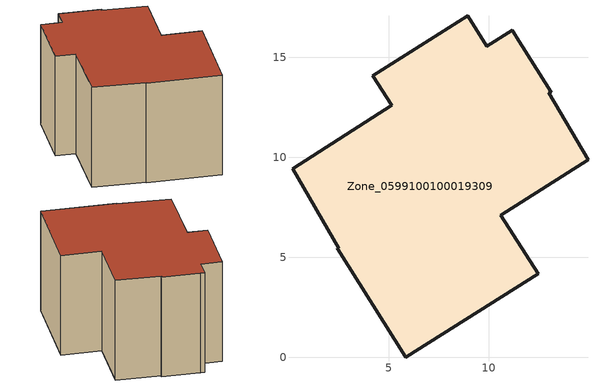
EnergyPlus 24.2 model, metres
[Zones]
Zone_0599100100019309
 floor ground (C_G): 10.6,7.11 12.47,4.18 5.84,0 2.42,5.45 2.5,5.44 0.18,9.43 5.14,12.61 4.2,14.09 8.93,17.08 9.9,15.56 11.17,16.36 11.35,16.08 11.38,16.03 13.12,13.25 13.01,13.24 14.96,9.89 z0
 wall outside (C_F): 12.47,4.18 10.6,7.11 14.96,9.89 13.01,13.24 13.12,13.25 11.38,16.03 11.35,16.08 11.17,16.36 9.9,15.56 8.93,17.08 4.2,14.09 5.14,12.61 0.18,9.43 2.5,5.44 2.42,5.45 5.84,0 12.47,4.18 z0:9.37
 roof outside (C_R): 13.12,13.25 11.38,16.03 11.35,16.08 11.17,16.36 9.9,15.56 8.93,17.08 4.2,14.09 5.14,12.61 0.18,9.43 2.5,5.44 2.42,5.45 5.84,0 12.47,4.18 10.6,7.11 14.96,9.89 13.01,13.24 z9.37
[BUILDING]
Pand.0599100100019309: North Axis=0; Terrain=City; Loads Convergence Tolerance Value=0.04; Temperature Convergence Tolerance Value=0.4; Solar Distribution=FullExterior; Maximum Number of Warmup Days=25; Minimum Number of Warmup Days=1
[Site:Location]
Rotterdam.The.Hague.AP_ZH_NLD Design_Conditions: Latitude=51.96; Longitude=4.45; Time Zone=1; Elevation=-4.5
[SITE:GROUNDTEMPERATURE:BUILDINGSURFACE]
18, 18, 18, 18, 18, 18, 18, 18, 18, 18, 18, 18
[MATERIAL] Thermal Absorptance=0.9; Solar Absorptance=0.7; Visible Absorptance=0.7
Name | Roughness | Thickness | Conductivity | Density | Specific Heat
G.D.2015-2018 | MediumSmooth | 0.15 | 0.0428571 | 540 | 1210
F.D.2015-2018 | Rough | 0.3 | 0.0666667 | 1920 | 840
R.D.2015-2018 | MediumRough | 0.2 | 0.0333333 | 1500 | 1000
[CONSTRUCTION]
C_G: G.D.2015-2018
C_F: F.D.2015-2018
C_R: R.D.2015-2018
[ZONE]
Zone_0599100100019309: Type=1; Multiplier=1; Ceiling Height=Autocalculate; Volume=Autocalculate; Floor Area=autocalculate; Part of Total Floor Area=Yes
[ZONEINFILTRATION:DESIGNFLOWRATE]
Infil_Zone_0599100100019309: Zone or ZoneList or Space or SpaceList=Zone_0599100100019309; Schedule=AlwaysOn; Design Flow Rate Calculation Method=Flow/Area; Flow Rate per Floor Area=0.0021; Constant Term Coefficient=1; Temperature Term Coefficient=0; Velocity Term Coefficient=0; Velocity Squared Term Coefficient=0
[HVACTEMPLATE:ZONE:IDEALLOADSAIRSYSTEM]
Zone_0599100100019309: Maximum Heating Supply Air Temperature=50; Minimum Cooling Supply Air Temperature=13; Maximum Heating Supply Air Humidity Ratio=0.0156; Minimum Cooling Supply Air Humidity Ratio=0.0077; Heating Limit=NoLimit; Cooling Limit=NoLimit; Dehumidification Control Type=ConstantSensibleHeatRatio; Cooling Sensible Heat Ratio=0.7; Dehumidification Setpoint=60; Humidification Control Type=None; Humidification Setpoint=30; Outdoor Air Method=None; Outdoor Air Flow Rate per Person=0.00944; Outdoor Air Flow Rate per Zone Floor Area=0; Outdoor Air Flow Rate per Zone=0; Demand Controlled Ventilation Type=None; Outdoor Air Economizer Type=NoEconomizer; Heat Recovery Type=None; Sensible Heat Recovery Effectiveness=0.7; Latent Heat Recovery Effectiveness=0.65
[ZONECONTROL:THERMOSTAT]
ThermostatControl_Zone_0599100100019309: Zone or ZoneList=Zone_0599100100019309; Control Type Schedule=DualSetpointControlType; Control 1=Thermostat_Zone_0599100100019309; Temperature Difference Between Cutout And Setpoint=0
[THERMOSTATSETPOINT:DUALSETPOINT]
Thermostat_Zone_0599100100019309: Heating Setpoint Temperature Schedule=HeatingSetpoint_Zone_0599100100019309; Cooling Setpoint Temperature Schedule=CoolingSetpoint_Zone_0599100100019309
[SCHEDULE:COMPACT]
HeatingSetpoint_Zone_0599100100019309: Through: 12/31, For: AllDays, Until: 24:00, 21
CoolingSetpoint_Zone_0599100100019309: Through: 12/31, For: AllDays, Until: 24:00, 24
DualSetpointControlType: Through: 12/31, For: AllDays, Until: 24:00, 4
AlwaysOn: Through: 12/31, For: AllDays, Until: 24:00, 1
